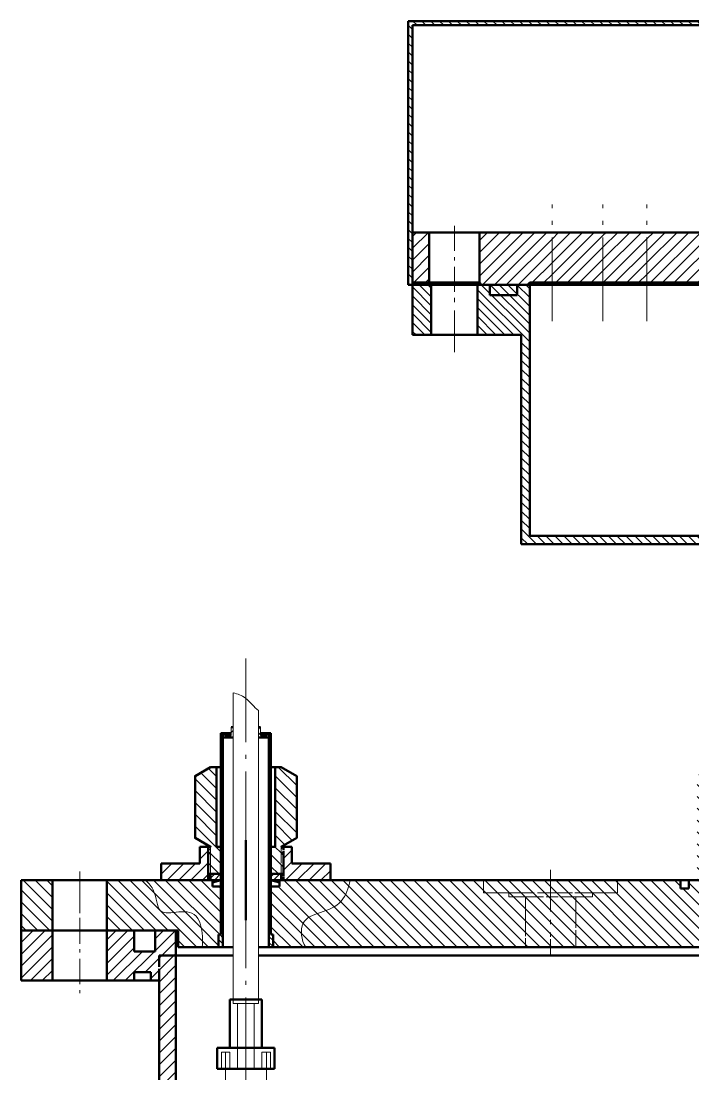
# Model space of a CAD drawing. Extents: x -414 to 4851, y -2165 to 1761.
# Drawn here: x 2538.7 to 2699.2, y -1907.5 to -1655.9 of the extents above; entities that cross this region are included whole.
import ezdxf

# ---------------------------------------------------------------- set-up
doc = ezdxf.new("R2010")
doc.units = 0
for name, pattern in [('S-P10', [15, 10, -2, 1, -2]), ('S-P20', [27, 20, -3, 1, -3]), ('S-P6', [9.8, 6, -1.5, 0.8, -1.5])]:
    doc.linetypes.add(name, pattern=pattern)
for name, color, linetype, lineweight in [('1', 9, 'CONTINUOUS', 20), ('2', 2, 'CONTINUOUS', 50), ('HATCH', 5, 'CONTINUOUS', 20)]:
    doc.layers.add(name, color=color, linetype=linetype, lineweight=lineweight)
pattern_1 = [(225, (4143.0133, -2661.8283), (0.7071068, -0.7071068), [])]
pattern_2 = [(225, (4143.0133, -2661.8283), (1.4142136, -1.4142136), [])]
pattern_3 = [(135, (4143.0133, -2661.8283), (-0.7071068, -0.7071068), [])]
pattern_4 = [(225, (2887.3973, -2724.0004), (1.4142136, -1.4142136), [])]
pattern_5 = [(225, (2887.3973, -2724.0004), (0.7071068, -0.7071068), [])]
pattern_6 = [(135, (2887.3973, -2724.0004), (-1.4142136, -1.4142136), [])]
pattern_7 = [(135, (4143.0133, -2661.8283), (-1.4142136, -1.4142136), [])]
pattern_8 = [(135, (4143.0133, -2661.8283), (-1.0606602, -1.0606602), [])]
pattern_9 = [(45, (-999.1494, -3347.5239), (-1.4142136, 1.4142136), [])]

msp = doc.modelspace()

# ---------------------------------------------------------------- hatches: boundary and pattern name
at = {"layer": 'HATCH'}
h = msp.add_hatch(dxfattribs=at)
h.set_pattern_fill('U', color=256, scale=1.5, angle=135, style=0, pattern_type=0)
h.set_pattern_definition(pattern_8)
h.paths.add_polyline_path([(2631.16, -1655.95), (2631.16, -1718.95), (2632.16, -1718.95), (2632.16, -1656.95), (2838.16, -1656.95), (2838.16, -1718.95), (2839.16, -1718.95), (2839.16, -1655.95)])
h = msp.add_hatch(dxfattribs=at)
h.set_pattern_fill('U', color=256, scale=2, angle=45, style=0, pattern_type=0)
h.set_pattern_definition(pattern_9)
h.paths.add_polyline_path([(2636.16, -1706.45), (2632.16, -1706.45), (2632.16, -1718.45), (2636.16, -1718.45)])
h = msp.add_hatch(dxfattribs=at)
h.set_pattern_fill('U', color=256, scale=2, angle=45, style=0, pattern_type=0)
h.set_pattern_definition(pattern_9)
h.paths.add_polyline_path([(2648.16, -1706.45), (2648.16, -1718.45), (2648.66, -1718.95), (2659.66, -1718.95), (2660.16, -1718.45), (2665.5, -1718.45), (2665.5, -1706.45)])
h = msp.add_hatch(dxfattribs=at)
h.set_pattern_fill('U', color=256, scale=2, angle=45, style=0, pattern_type=0)
h.set_pattern_definition(pattern_9)
h.paths.add_polyline_path([(2677.66, -1718.45), (2677.66, -1706.45), (2665.5, -1706.45), (2665.5, -1718.45)])
h = msp.add_hatch(dxfattribs=at)
h.set_pattern_fill('U', color=256, scale=2, angle=45, style=0, pattern_type=0)
h.set_pattern_definition(pattern_9)
h.paths.add_polyline_path([(2688.15, -1706.45), (2677.66, -1706.45), (2677.66, -1718.45), (2688.15, -1718.45)])
h = msp.add_hatch(dxfattribs=at)
h.set_pattern_fill('U', color=256, scale=2, angle=45, style=0, pattern_type=0)
h.set_pattern_definition(pattern_9)
h.paths.add_polyline_path([(2706.41, -1718.45), (2706.41, -1706.45), (2688.15, -1706.45), (2688.15, -1718.45)])
h = msp.add_hatch(dxfattribs=at)
h.set_pattern_fill('U', color=256, scale=1.5, angle=135, style=0, pattern_type=0)
h.set_pattern_definition(pattern_8)
h.paths.add_polyline_path([(2632.16, -1718.95), (2632.16, -1730.95), (2636.66, -1730.95), (2636.66, -1718.95)])
h = msp.add_hatch(dxfattribs=at)
h.set_pattern_fill('U', color=256, scale=1.5, angle=135, style=0, pattern_type=0)
h.set_pattern_definition(pattern_8)
h.paths.add_polyline_path([(2647.66, -1718.95), (2647.66, -1730.95), (2658.16, -1730.95), (2658.16, -1780.95), (2718.66, -1780.95), (2720.66, -1780.95), (2720.66, -1778.95), (2660.16, -1778.95), (2660.16, -1718.95)])
h = msp.add_hatch(dxfattribs=at)
h.set_pattern_fill('_USER', color=9, scale=2, angle=135, style=0, pattern_type=0)
h.set_pattern_definition(pattern_7)
edge = h.paths.add_edge_path()
edge.add_spline(control_points=[(2617.29, -1861.25), (2616.91, -1863.02), (2614.66, -1869.54), (2604.76, -1868.34), (2605.57, -1875.63), (2606.67, -1877.25)], knot_values=[0.689221, 0.689221, 0.689221, 0.689221, 5.136606, 15.653338, 21.319739, 21.319739, 21.319739, 21.319739], degree=3, periodic=0)
edge.add_line((2606.67, -1877.25), (2640.51, -1877.25))
edge.add_line((2640.51, -1877.25), (2702.16, -1877.25))
edge.add_line((2702.16, -1877.25), (2702.16, -1837.27))
edge.add_line((2702.16, -1837.27), (2720.66, -1823.63))
edge.add_line((2720.66, -1823.63), (2720.66, -1819.25))
edge.add_line((2720.66, -1819.25), (2719.16, -1819.25))
edge.add_line((2719.16, -1819.25), (2719.16, -1822.25))
edge.add_line((2719.16, -1822.25), (2700.16, -1836.25))
edge.add_line((2700.16, -1836.25), (2700.16, -1861.25))
edge.add_line((2700.16, -1861.25), (2698.16, -1861.25))
edge.add_line((2698.16, -1861.25), (2698.16, -1863.25))
edge.add_line((2698.16, -1863.25), (2696.16, -1863.25))
edge.add_line((2696.16, -1863.25), (2696.16, -1861.25))
edge.add_line((2696.16, -1861.25), (2617.29, -1861.25))
h = msp.add_hatch(dxfattribs=at)
h.set_pattern_fill('U', color=256, angle=135, style=0, pattern_type=0)
h.set_pattern_definition(pattern_3)
h.paths.add_polyline_path([(2586.36, -1826.14), (2586.36, -1874.25), (2585.86, -1874.25), (2585.86, -1877.25), (2586.86, -1877.25), (2586.86, -1826.14)])
h = msp.add_hatch(dxfattribs=at)
h.set_pattern_fill('U', color=256, angle=225, style=0, pattern_type=0)
h.set_pattern_definition(pattern_1)
h.paths.add_polyline_path([(2586.86, -1826.14), (2586.86, -1827.14), (2589.36, -1827.14), (2589.36, -1824.68), (2588.86, -1824.68), (2588.86, -1826.64), (2587.36, -1826.64), (2587.36, -1826.14)])
h = msp.add_hatch(dxfattribs=at)
h.set_pattern_fill('U', color=256, angle=225, style=0, pattern_type=0)
h.set_pattern_definition(pattern_1)
h.paths.add_polyline_path([(2595.36, -1824.68), (2595.36, -1827.14), (2597.86, -1827.14), (2597.86, -1826.14), (2597.36, -1826.14), (2597.36, -1826.64), (2595.86, -1826.64), (2595.86, -1824.68)])
h = msp.add_hatch(dxfattribs=at)
h.set_pattern_fill('U', color=256, angle=135, style=0, pattern_type=0)
h.set_pattern_definition(pattern_3)
h.paths.add_polyline_path([(2598.36, -1874.25), (2598.36, -1826.14), (2597.86, -1826.14), (2597.86, -1877.25), (2598.86, -1877.25), (2598.86, -1874.25)])
h = msp.add_hatch(dxfattribs=at)
h.set_pattern_fill('U', color=256, scale=2, angle=135, style=0, pattern_type=0)
h.set_pattern_definition(pattern_6)
h.paths.add_polyline_path([(2585.36, -1834.25), (2583.91, -1834.25), (2580.23, -1836.38), (2580.23, -1851.13), (2583.91, -1853.25), (2583.93, -1853.25), (2583.93, -1854.75), (2583.36, -1854.75), (2583.36, -1859.75), (2586.36, -1859.75), (2586.36, -1853.25), (2585.36, -1853.25)])
h = msp.add_hatch(dxfattribs=at)
h.set_pattern_fill('U', color=256, scale=2, angle=135, style=0, pattern_type=0)
h.set_pattern_definition(pattern_6)
h.paths.add_polyline_path([(2600.81, -1834.25), (2599.36, -1834.25), (2599.36, -1853.25), (2598.36, -1853.25), (2598.36, -1859.75), (2601.36, -1859.75), (2601.36, -1854.75), (2600.8, -1854.75), (2600.8, -1853.25), (2600.81, -1853.25), (2604.5, -1851.13), (2604.5, -1836.38)])
h = msp.add_hatch(dxfattribs=at)
h.set_pattern_fill('U', color=256, scale=2, angle=225, style=0, pattern_type=0)
h.set_pattern_definition(pattern_4)
h.paths.add_polyline_path([(2583.36, -1861.25), (2583.36, -1860.53), (2583.36, -1854.75), (2583.93, -1854.75), (2583.93, -1853.26), (2583.91, -1853.25), (2583.36, -1853.25), (2581.36, -1853.25), (2581.36, -1857.25), (2572.16, -1857.25), (2572.16, -1861.25)])
h = msp.add_hatch(dxfattribs=at)
h.set_pattern_fill('U', color=256, scale=2, angle=225, style=0, pattern_type=0)
h.set_pattern_definition(pattern_4)
h.paths.add_polyline_path([(2603.36, -1857.25), (2603.36, -1853.25), (2600.8, -1853.25), (2600.8, -1854.75), (2601.36, -1854.75), (2601.36, -1859.75), (2600.8, -1859.75), (2600.8, -1861.25), (2612.56, -1861.25), (2612.56, -1857.25)])
h = msp.add_hatch(dxfattribs=at)
h.set_pattern_fill('_USER', color=9, scale=2, angle=135, style=0, pattern_type=0)
h.set_pattern_definition(pattern_7)
h.paths.add_polyline_path([(2538.66, -1873.25), (2546.16, -1873.25), (2546.16, -1861.25), (2538.66, -1861.25)])
h = msp.add_hatch(dxfattribs=at)
h.set_pattern_fill('_USER', color=9, scale=2, angle=135, style=0, pattern_type=0)
h.set_pattern_definition(pattern_7)
edge = h.paths.add_edge_path()
edge.add_line((2576.16, -1873.25), (2576.16, -1877.25))
edge.add_line((2576.16, -1877.25), (2581.89, -1877.25))
edge.add_spline(control_points=[(2581.89, -1877.25), (2582.21, -1875.49), (2581.54, -1865.59), (2570.97, -1871.77), (2571.04, -1863.93), (2569.15, -1862.01), (2568.42, -1861.25)], knot_values=[2.822345, 2.822345, 2.822345, 2.822345, 7.591344, 16.691653, 21.744089, 24.930075, 24.930075, 24.930075, 24.930075], degree=3, periodic=0)
edge.add_line((2568.42, -1861.25), (2559.16, -1861.25))
edge.add_line((2559.16, -1861.25), (2559.16, -1873.25))
edge.add_line((2559.16, -1873.25), (2576.16, -1873.25))
h = msp.add_hatch(dxfattribs=at)
h.set_pattern_fill('_USER', color=9, scale=2, angle=135, style=0, pattern_type=0)
h.set_pattern_definition(pattern_7)
edge = h.paths.add_edge_path()
edge.add_spline(control_points=[(2568.42, -1861.25), (2569.15, -1862.01), (2571.04, -1863.93), (2570.97, -1871.77), (2581.54, -1865.59), (2582.21, -1875.49), (2581.89, -1877.25)], knot_values=[2.822345, 2.822345, 2.822345, 2.822345, 6.008331, 11.060767, 20.161076, 24.930075, 24.930075, 24.930075, 24.930075], degree=3, periodic=0)
edge.add_line((2581.89, -1877.25), (2585.86, -1877.25))
edge.add_line((2585.86, -1877.25), (2585.86, -1874.25))
edge.add_line((2585.86, -1874.25), (2586.36, -1874.25))
edge.add_line((2586.36, -1874.25), (2586.36, -1862.75))
edge.add_line((2586.36, -1862.75), (2584.36, -1862.75))
edge.add_line((2584.36, -1862.75), (2584.36, -1861.25))
edge.add_line((2584.36, -1861.25), (2568.42, -1861.25))
h = msp.add_hatch(dxfattribs=at)
h.set_pattern_fill('U', color=256, angle=225, style=0, pattern_type=0)
h.set_pattern_definition(pattern_5)
h.paths.add_polyline_path([(2583.93, -1859.75), (2583.93, -1861.25), (2586.36, -1861.25), (2586.36, -1859.75)])
h = msp.add_hatch(dxfattribs=at)
h.set_pattern_fill('U', color=256, angle=225, style=0, pattern_type=0)
h.set_pattern_definition(pattern_5)
h.paths.add_polyline_path([(2598.36, -1859.75), (2598.36, -1861.25), (2600.8, -1861.25), (2600.8, -1859.75)])
h = msp.add_hatch(dxfattribs=at)
h.set_pattern_fill('_USER', color=9, scale=2, angle=135, style=0, pattern_type=0)
h.set_pattern_definition(pattern_7)
edge = h.paths.add_edge_path()
edge.add_line((2598.36, -1874.25), (2598.86, -1874.25))
edge.add_line((2598.86, -1874.25), (2598.86, -1877.25))
edge.add_line((2598.86, -1877.25), (2606.67, -1877.25))
edge.add_spline(control_points=[(2606.67, -1877.25), (2605.57, -1875.63), (2604.76, -1868.34), (2614.66, -1869.54), (2616.91, -1863.02), (2617.29, -1861.25)], knot_values=[0.689221, 0.689221, 0.689221, 0.689221, 6.355622, 16.872354, 21.319739, 21.319739, 21.319739, 21.319739], degree=3, periodic=0)
edge.add_line((2617.29, -1861.25), (2600.36, -1861.25))
edge.add_line((2600.36, -1861.25), (2600.36, -1862.75))
edge.add_line((2600.36, -1862.75), (2598.36, -1862.75))
edge.add_line((2598.36, -1862.75), (2598.36, -1874.25))
h = msp.add_hatch(dxfattribs=at)
h.set_pattern_fill('U', color=256, scale=2, angle=225, style=0, pattern_type=0)
h.set_pattern_definition(pattern_2)
h.paths.add_polyline_path([(2538.66, -1885.25), (2546.16, -1885.25), (2546.16, -1873.25), (2538.66, -1873.25)])
h = msp.add_hatch(dxfattribs=at)
h.set_pattern_fill('U', color=256, scale=2, angle=225, style=0, pattern_type=0)
h.set_pattern_definition(pattern_2)
h.paths.add_polyline_path([(2570.66, -1873.25), (2570.66, -1878.25), (2565.66, -1878.25), (2565.66, -1873.25), (2559.16, -1873.25), (2559.16, -1885.25), (2565.66, -1885.25), (2565.66, -1883.25), (2569.66, -1883.25), (2569.66, -1885.25), (2571.66, -1885.25), (2571.66, -2162.25), (2573.66, -2162.25), (2573.66, -2154.25), (2575.66, -2154.25), (2575.66, -1873.25)])

# ---------------------------------------------------------------- linework, layer by layer
at = {"layer": '1', "linetype": 'S-P20'}
for p, q in [((2665.5, -1727.65), (2665.5, -1699.75)), ((2677.66, -1727.65), (2677.66, -1699.75)), ((2688.15, -1727.65), (2688.15, -1699.75)), ((2592.36, -1808.27), (2592.36, -1961.4))]:
    msp.add_line(p, q, dxfattribs=at)
at = {"layer": '1', "linetype": 'S-P6'}
for p, q in [((2642.16, -1704.88), (2642.16, -1720.88)), ((2552.66, -1870.25), (2552.66, -1888.25))]:
    msp.add_line(p, q, dxfattribs=at)
at = {"layer": '1', "linetype": 'S-P10'}
for p, q in [((2642.16, -1735.09), (2642.16, -1714.81)), ((2642.16, -1735.09), (2642.16, -1714.81)), ((2552.66, -1859.14), (2552.66, -1876.43)), ((2665.16, -1858.75), (2665.16, -1874.76)), ((2665.16, -1875.37), (2665.16, -1879.17))]:
    msp.add_line(p, q, dxfattribs=at)
at = {"layer": '1', "color": 2}
for p, q in [((2589.36, -1816.48), (2589.36, -1844.25)), ((2595.36, -1820.67), (2595.36, -1844.25)), ((2588.86, -1824.68), (2588.86, -1826.64)), ((2595.86, -1824.68), (2595.86, -1826.64)), ((2589.36, -1844.25), (2589.36, -1890.73)), ((2595.36, -1844.25), (2595.36, -1890.73))]:
    msp.add_line(p, q, dxfattribs=at)
at = {"layer": '1'}
for p, q in [((2583.93, -1857.14), (2583.93, -1853.25)), ((2600.8, -1857.19), (2600.8, -1853.25)), ((2583.93, -1859.75), (2583.93, -1857.17)), ((2600.8, -1859.75), (2600.8, -1857.73)), ((2649.16, -1861.25), (2649.16, -1864.25)), ((2681.16, -1861.25), (2681.16, -1864.25)), ((2649.16, -1864.25), (2661.21, -1864.25)), ((2655.16, -1864.25), (2655.16, -1865.25)), ((2662.03, -1864.25), (2670.4, -1864.25)), ((2670.91, -1864.25), (2681.16, -1864.25)), ((2675.16, -1864.25), (2675.16, -1865.25)), ((2655.16, -1865.25), (2663.46, -1865.25)), ((2659.16, -1874.65), (2659.16, -1865.25)), ((2664.07, -1865.25), (2666.93, -1865.25)), ((2667.34, -1865.25), (2675.16, -1865.25)), ((2671.16, -1865.25), (2671.16, -1872.61)), ((2671.16, -1873.22), (2671.16, -1877.25)), ((2659.16, -1877.25), (2659.16, -1875.06)), ((2589.36, -1889.77), (2589.36, -1890.73)), ((2589.36, -1890.73), (2595.36, -1890.73)), ((2590.36, -1890.73), (2590.36, -1906.33)), ((2594.36, -1890.73), (2594.36, -1906.33)), ((2595.36, -1889.78), (2595.36, -1890.73)), ((2586.51, -1902.33), (2586.51, -1906.33)), ((2586.51, -1902.33), (2588.51, -1902.33)), ((2587.51, -1961.45), (2587.51, -1902.33)), ((2588.51, -1902.33), (2588.51, -1906.33)), ((2596.21, -1902.33), (2598.21, -1902.33)), ((2596.21, -1902.33), (2596.21, -1906.33)), ((2597.26, -1961.4), (2597.26, -1902.33)), ((2598.21, -1902.33), (2598.21, -1906.33))]:
    msp.add_line(p, q, dxfattribs=at)
at = {"layer": '2'}
for p, q in [((2631.16, -1655.95), (2839.16, -1655.95)), ((2631.16, -1718.95), (2631.16, -1655.95)), ((2632.16, -1656.95), (2838.16, -1656.95)), ((2632.16, -1718.95), (2632.16, -1656.95)), ((2632.16, -1706.45), (2714.16, -1706.45)), ((2632.16, -1718.45), (2632.16, -1706.45)), ((2636.16, -1718.45), (2636.16, -1706.45)), ((2648.16, -1718.45), (2648.16, -1706.45)), ((2648.66, -1718.95), (2631.16, -1718.95)), ((2632.16, -1718.45), (2648.16, -1718.45)), ((2632.16, -1730.95), (2632.16, -1718.95)), ((2636.66, -1730.95), (2636.66, -1718.95)), ((2647.66, -1730.95), (2647.66, -1718.95)), ((2648.66, -1718.95), (2648.16, -1718.45)), ((2648.66, -1718.95), (2710.3, -1718.95)), ((2650.66, -1718.95), (2650.66, -1721.45)), ((2657.16, -1718.95), (2657.16, -1721.45)), ((2659.66, -1718.95), (2660.16, -1718.45)), ((2660.16, -1718.45), (2710.55, -1718.45)), ((2660.16, -1718.95), (2660.16, -1778.95)), ((2650.66, -1721.45), (2657.16, -1721.45)), ((2658.16, -1730.95), (2632.16, -1730.95)), ((2658.16, -1730.95), (2658.16, -1780.95)), ((2658.16, -1780.95), (2718.66, -1780.95)), ((2660.16, -1778.95), (2810.16, -1778.95)), ((2586.36, -1874.25), (2586.36, -1826.14)), ((2586.36, -1826.14), (2588.86, -1826.14)), ((2586.86, -1877.25), (2586.86, -1826.14)), ((2587.36, -1826.64), (2587.36, -1826.14)), ((2588.86, -1824.68), (2589.36, -1824.68)), ((2595.86, -1824.68), (2595.36, -1824.68)), ((2598.36, -1826.14), (2595.86, -1826.14)), ((2597.36, -1826.64), (2597.36, -1826.14)), ((2597.86, -1877.25), (2597.86, -1826.14)), ((2598.36, -1874.25), (2598.36, -1826.14)), ((2586.86, -1827.14), (2589.36, -1827.14)), ((2587.36, -1826.64), (2588.86, -1826.64)), ((2597.86, -1827.14), (2595.36, -1827.14)), ((2597.36, -1826.64), (2595.86, -1826.64)), ((2585.36, -1853.25), (2585.36, -1834.25)), ((2599.36, -1853.25), (2599.36, -1834.25)), ((2581.36, -1853.25), (2583.36, -1853.25)), ((2581.36, -1857.25), (2581.36, -1853.25)), ((2583.36, -1853.89), (2583.36, -1853.25)), ((2583.36, -1860.47), (2583.36, -1854.01)), ((2603.36, -1853.25), (2600.8, -1853.25)), ((2601.36, -1854), (2601.36, -1853.25)), ((2601.36, -1860.34), (2601.36, -1854.22)), ((2603.36, -1857.25), (2603.36, -1853.25)), ((2572.16, -1861.25), (2572.16, -1857.25)), ((2572.16, -1857.25), (2581.36, -1857.25)), ((2612.56, -1857.25), (2603.36, -1857.25)), ((2612.56, -1861.25), (2612.56, -1857.25)), ((2538.66, -1861.25), (2538.66, -1873.25)), ((2586.36, -1861.25), (2538.66, -1861.25)), ((2546.16, -1861.25), (2546.16, -1873.25)), ((2559.16, -1873.25), (2559.16, -1861.25)), ((2583.36, -1859.75), (2586.36, -1859.75)), ((2583.36, -1861.25), (2583.36, -1860.53)), ((2583.93, -1861.25), (2583.93, -1859.75)), ((2584.36, -1862.75), (2584.36, -1861.25)), ((2601.36, -1859.75), (2598.36, -1859.75)), ((2735.16, -1861.25), (2598.36, -1861.25)), ((2600.36, -1862.75), (2600.36, -1861.25)), ((2600.8, -1861.25), (2600.8, -1859.75)), ((2601.36, -1861.25), (2601.36, -1860.51)), ((2696.16, -1861.25), (2696.16, -1863.25)), ((2698.16, -1861.25), (2698.16, -1863.25)), ((2584.36, -1862.75), (2586.36, -1862.75)), ((2600.36, -1862.75), (2598.36, -1862.75)), ((2698.16, -1863.25), (2696.16, -1863.25)), ((2538.66, -1873.25), (2576.16, -1873.25)), ((2538.66, -1873.25), (2538.66, -1885.25)), ((2546.16, -1873.25), (2546.16, -1885.25)), ((2559.16, -1885.25), (2559.16, -1873.25)), ((2565.66, -1873.25), (2565.66, -1878.25)), ((2570.66, -1873.25), (2570.66, -1878.25)), ((2575.66, -1873.25), (2575.66, -2154.25)), ((2576.16, -1873.25), (2576.16, -1877.25)), ((2585.86, -1874.25), (2586.36, -1874.25)), ((2585.86, -1877.25), (2585.86, -1874.25)), ((2598.86, -1874.25), (2598.36, -1874.25)), ((2598.86, -1877.25), (2598.86, -1874.25)), ((2570.66, -1878.25), (2565.66, -1878.25)), ((2589.36, -1879.25), (2571.66, -1879.25)), ((2571.66, -1879.25), (2571.66, -1881.95)), ((2576.16, -1877.25), (2589.36, -1877.25)), ((2595.36, -1877.25), (2640.51, -1877.25)), ((2716.16, -1879.25), (2595.36, -1879.25)), ((2640.51, -1877.25), (2716.16, -1877.25)), ((2565.66, -1883.25), (2569.66, -1883.25)), ((2565.66, -1883.25), (2565.66, -1885.25)), ((2569.66, -1883.25), (2569.66, -1885.25)), ((2571.66, -1882.45), (2571.66, -2162.25)), ((2538.66, -1885.25), (2571.66, -1885.25)), ((2588.51, -1889.73), (2596.21, -1889.73)), ((2588.51, -1889.73), (2588.51, -1901.33)), ((2596.21, -1889.73), (2596.21, -1901.33)), ((2585.51, -1901.33), (2599.21, -1901.33)), ((2585.51, -1901.33), (2585.51, -1906.33)), ((2599.21, -1901.33), (2599.21, -1906.33)), ((2585.51, -1906.33), (2599.21, -1906.33)), ((2591.91, -1906.33), (2592.97, -1906.33))]:
    msp.add_line(p, q, dxfattribs=at)
at = {"layer": '2', "color": 9}
msp.add_line((2592.36, -1870.83), (2592.36, -1851.67), dxfattribs=at)
at = {"layer": '2', "color": 2}
for p, q in [((2584.36, -1861.79), (2586.36, -1861.25)), ((2598.36, -1861.25), (2600.36, -1861.79))]:
    msp.add_line(p, q, dxfattribs=at)
at = {"layer": '2', "flags": 128}
for points in [[(2586.36, -1834.25), (2583.91, -1834.25), (2580.23, -1836.38), (2580.23, -1851.13), (2583.91, -1853.25), (2583.36, -1853.25)], [(2598.36, -1834.25), (2600.81, -1834.25), (2604.5, -1836.38), (2604.5, -1851.13), (2600.81, -1853.25), (2601.36, -1853.25)], [(2583.91, -1853.25), (2583.93, -1853.25)], [(2585.36, -1853.25), (2586.36, -1853.25)], [(2599.36, -1853.25), (2598.36, -1853.25)], [(2583.36, -1854.75), (2583.93, -1854.75)], [(2601.36, -1854.75), (2600.8, -1854.75)]]:
    msp.add_lwpolyline(points, dxfattribs=at)
at = {"layer": 'HATCH', "color": 9}
for points, knots in [([(2595.36, -1820.67), (2594.36, -1820), (2592.66, -1817.41), (2590.37, -1816.78), (2589.36, -1816.48)], [17.674555, 17.674555, 17.674555, 17.674555, 21.744089, 24.930075, 24.930075, 24.930075, 24.930075]), ([(2581.89, -1877.25), (2582.21, -1875.49), (2581.54, -1865.59), (2570.97, -1871.77), (2571.04, -1863.93), (2569.15, -1862.01), (2568.42, -1861.25)], [2.822345, 2.822345, 2.822345, 2.822345, 7.591344, 16.691653, 21.744089, 24.930075, 24.930075, 24.930075, 24.930075]), ([(2606.67, -1877.25), (2605.57, -1875.63), (2604.76, -1868.34), (2614.66, -1869.54), (2616.91, -1863.02), (2617.29, -1861.25)], [0.689221, 0.689221, 0.689221, 0.689221, 6.355622, 16.872354, 21.319739, 21.319739, 21.319739, 21.319739])]:
    msp.add_open_spline(points, degree=3, knots=knots, dxfattribs=at)

doc.saveas('drawing.dxf')
